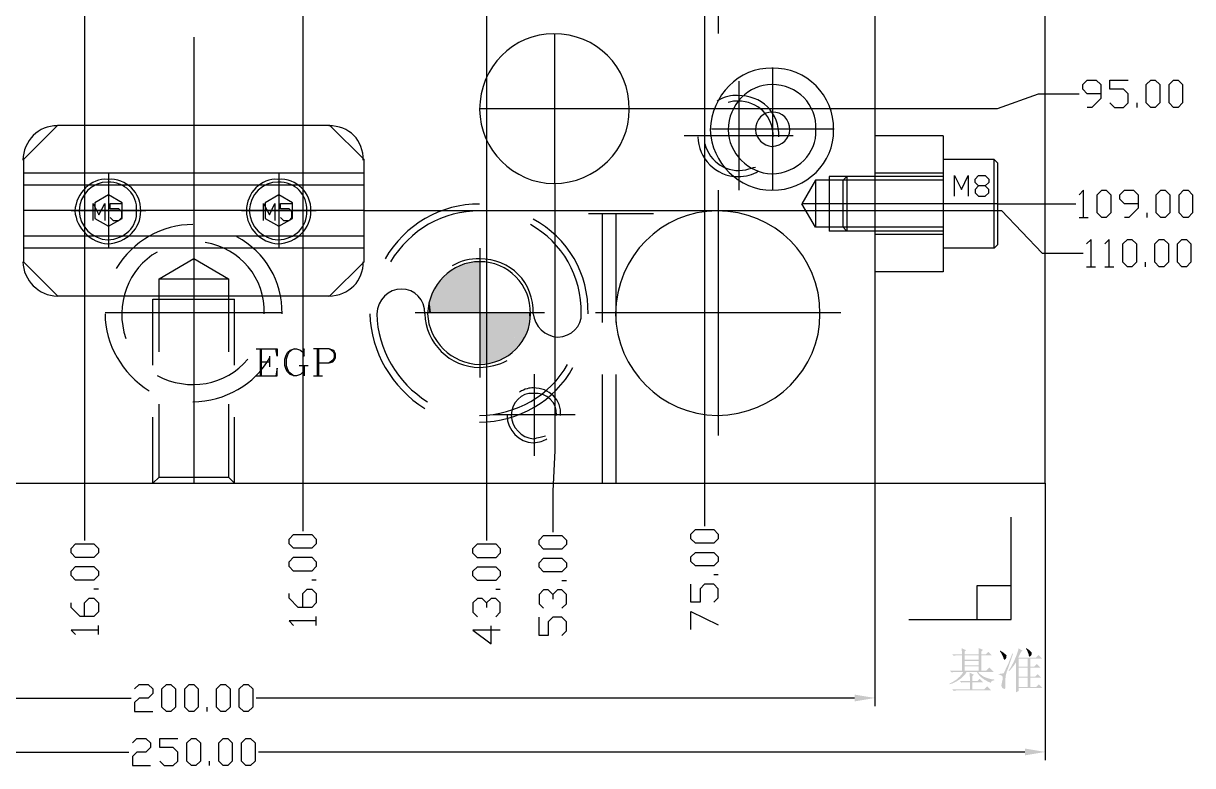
# Model space of a CAD drawing. Header units: inches. Extents: x 0 to 325, y 148 to 354.
# Drawn here: x 71.51 to 113.43, y 247.01 to 273.62 of the extents above; entities that cross this region are included whole.
import ezdxf

# ---------------------------------------------------------------- set-up
doc = ezdxf.new("R2010")
doc.units = ezdxf.units.IN
doc.header["$MEASUREMENT"] = 0

# ---------------------------------------------------------------- blocks, each defined once
blk = doc.blocks.new('AHH1270-500010_3')
at = {"transparency": 33554687}
for color, points in [(5, [(87.342, 263.245), (87.342, 264.998), (87.173, 264.938)]), (5, [(87.516, 263.245), (87.516, 265.041), (87.342, 264.998)]), (5, [(87.342, 263.245), (87.516, 263.245), (87.342, 264.998)]), (5, [(87.694, 263.245), (87.694, 265.068), (87.516, 265.041)]), (5, [(87.516, 263.245), (87.694, 263.245), (87.516, 265.041)]), (5, [(87.874, 263.245), (87.874, 265.077), (87.694, 265.068)]), (5, [(87.694, 263.245), (87.874, 263.245), (87.694, 265.068)]), (5, [(86.578, 263.245), (86.579, 264.54), (86.458, 264.407)]), (5, [(86.578, 263.245), (86.712, 263.245), (86.579, 264.54)]), (5, [(86.712, 263.245), (86.712, 264.661), (86.579, 264.54)]), (5, [(86.856, 263.245), (86.856, 264.768), (86.712, 264.661)]), (5, [(86.712, 263.245), (86.856, 263.245), (86.712, 264.661)]), (5, [(87.01, 263.245), (87.01, 264.86), (86.856, 264.768)]), (5, [(86.856, 263.245), (87.01, 263.245), (86.856, 264.768)]), (5, [(87.173, 263.245), (87.173, 264.938), (87.01, 264.86)]), (5, [(87.01, 263.245), (87.173, 263.245), (87.01, 264.86)]), (5, [(87.173, 263.245), (87.342, 263.245), (87.173, 264.938)]), (5, [(86.351, 263.245), (86.351, 264.263), (86.258, 264.109)]), (5, [(86.458, 263.245), (86.458, 264.407), (86.351, 264.263)]), (5, [(86.351, 263.245), (86.458, 263.245), (86.351, 264.263)]), (5, [(86.458, 263.245), (86.579, 263.245), (86.458, 264.407)]), (5, [(86.121, 263.245), (86.121, 263.777), (86.077, 263.602)]), (5, [(86.181, 263.245), (86.181, 263.946), (86.121, 263.777)]), (5, [(86.121, 263.245), (86.181, 263.245), (86.121, 263.777)]), (5, [(86.258, 263.245), (86.258, 264.109), (86.181, 263.946)]), (5, [(86.181, 263.245), (86.258, 263.245), (86.181, 263.946)]), (5, [(86.258, 263.245), (86.351, 263.245), (86.258, 264.109)]), (5, [(86.051, 263.245), (86.051, 263.424), (86.042, 263.245)]), (5, [(86.077, 263.245), (86.077, 263.602), (86.051, 263.424)]), (5, [(86.051, 263.245), (86.077, 263.245), (86.051, 263.424)]), (5, [(86.077, 263.245), (86.121, 263.245), (86.077, 263.602)]), (5, [(87.874, 261.413), (88.053, 261.422), (87.874, 263.245)]), (5, [(88.053, 261.422), (88.053, 263.245), (87.874, 263.245)]), (5, [(88.053, 261.422), (88.231, 261.448), (88.053, 263.245)]), (5, [(88.231, 261.448), (88.231, 263.245), (88.053, 263.245)]), (5, [(88.231, 261.448), (88.406, 261.492), (88.231, 263.245)]), (5, [(88.406, 261.492), (88.406, 263.245), (88.231, 263.245)]), (5, [(88.406, 261.492), (88.575, 261.552), (88.406, 263.245)]), (5, [(88.575, 261.552), (88.575, 263.245), (88.406, 263.245)]), (5, [(88.575, 261.552), (88.737, 261.629), (88.575, 263.245)]), (5, [(88.737, 261.629), (88.737, 263.245), (88.575, 263.245)]), (5, [(88.737, 261.629), (88.892, 261.722), (88.737, 263.245)]), (5, [(88.892, 261.722), (88.892, 263.245), (88.737, 263.245)]), (5, [(88.892, 261.722), (89.036, 261.829), (88.892, 263.245)]), (5, [(89.036, 261.829), (89.036, 263.245), (88.892, 263.245)]), (5, [(89.036, 261.829), (89.169, 261.949), (89.036, 263.245)]), (5, [(89.169, 261.95), (89.169, 263.245), (89.036, 263.245)]), (5, [(89.169, 261.95), (89.29, 262.083), (89.169, 263.245)]), (5, [(89.29, 262.083), (89.29, 263.245), (89.169, 263.245)]), (5, [(89.29, 262.083), (89.397, 262.227), (89.29, 263.245)]), (5, [(89.397, 262.227), (89.397, 263.245), (89.29, 263.245)]), (5, [(89.397, 262.227), (89.49, 262.381), (89.397, 263.245)]), (5, [(89.489, 262.381), (89.49, 263.245), (89.397, 263.245)]), (5, [(89.489, 262.381), (89.566, 262.544), (89.49, 263.245)]), (5, [(89.566, 262.544), (89.566, 263.245), (89.49, 263.245)]), (5, [(89.566, 262.544), (89.627, 262.713), (89.566, 263.245)]), (5, [(89.627, 262.713), (89.627, 263.245), (89.566, 263.245)]), (5, [(89.627, 262.713), (89.671, 262.888), (89.627, 263.245)]), (5, [(89.671, 262.888), (89.671, 263.245), (89.627, 263.245)]), (5, [(89.671, 262.888), (89.697, 263.065), (89.671, 263.245)]), (5, [(89.697, 263.065), (89.697, 263.245), (89.671, 263.245)]), (5, [(89.697, 263.065), (89.706, 263.245), (89.697, 263.245)]), (4, [(106.528, 251.133), (106.644, 251.064), (106.758, 250.964), (106.756, 250.932), (106.755, 250.899), (106.74, 250.851), (106.726, 250.836), (106.712, 250.821), (106.692, 250.806), (106.685, 250.806), (106.675, 250.806), (106.654, 250.84), (106.644, 250.874), (106.63, 250.921), (106.565, 251.044), (106.514, 251.119)]), (4, [(107.449, 251.208), (107.469, 251.221), (107.568, 251.156), (107.664, 251.061), (107.661, 251.03), (107.657, 251), (107.64, 250.957), (107.626, 250.945), (107.613, 250.933), (107.592, 250.921), (107.585, 250.921), (107.572, 250.921), (107.555, 250.955), (107.551, 250.989), (107.541, 251.033), (107.49, 251.143)]), (4, [(106.473, 250.3), (106.518, 250.3), (106.594, 250.309), (106.627, 250.317), (106.659, 250.326), (106.828, 250.682), (106.964, 251.03), (106.992, 251.023), (106.93, 250.843), (106.835, 250.566), (106.801, 250.471), (106.763, 250.375), (106.722, 250.196), (106.719, 250.113), (106.715, 250.029), (106.715, 249.898), (106.719, 249.85), (106.719, 249.799), (106.693, 249.756), (106.668, 249.765), (106.642, 249.774), (106.606, 249.797), (106.596, 249.812), (106.586, 249.828), (106.576, 249.864), (106.576, 249.884), (106.576, 249.904), (106.579, 249.939), (106.583, 249.953), (106.593, 249.993), (106.61, 250.068), (106.617, 250.103), (106.623, 250.137), (106.619, 250.191), (106.606, 250.211), (106.594, 250.232), (106.528, 250.263), (106.473, 250.273)]), (4, [(105.443, 250.041), (105.443, 250.126), (105.44, 250.276), (105.436, 250.341), (105.593, 250.266), (105.532, 250.225), (105.532, 250.041), (105.716, 250.041), (105.798, 250.123), (105.921, 250), (105.532, 250), (105.532, 249.748), (105.962, 249.748), (106.064, 249.85), (106.207, 249.707), (105.027, 249.707), (104.983, 249.707), (104.901, 249.697), (104.863, 249.686), (104.802, 249.748), (105.443, 249.748), (105.443, 250), (105.212, 250), (105.136, 249.986), (105.082, 250.041)]), (1, [(101.308, 249.312), (102.041, 249.435), (101.308, 249.557)]), (1, [(107.414, 247.378), (108.147, 247.5), (107.415, 247.622)])]:
    blk.add_hatch(color=color, dxfattribs=at).paths.add_polyline_path(points)
h = blk.add_hatch(color=4, dxfattribs=at)
h.paths.add_polyline_path([(105.764, 251.002), (105.764, 251.063), (105.761, 251.176), (105.757, 251.227), (105.914, 251.159), (105.859, 251.111), (105.859, 251.002), (106.016, 251.002), (106.105, 251.091), (106.235, 250.961), (105.859, 250.961), (105.859, 250.41), (106.023, 250.41), (106.139, 250.526), (106.296, 250.369), (105.736, 250.369), (105.794, 250.3), (105.931, 250.202), (106.009, 250.171), (106.088, 250.14), (106.241, 250.103), (106.316, 250.096), (106.316, 250.069), (106.262, 250.058), (106.2, 250.014), (106.193, 249.98), (106.105, 250.014), (105.951, 250.098), (105.887, 250.147), (105.822, 250.197), (105.726, 250.307), (105.696, 250.369), (105.327, 250.369), (105.276, 250.287), (105.143, 250.149), (105.061, 250.092), (104.979, 250.036), (104.809, 249.953), (104.72, 249.926), (104.713, 249.953), (104.815, 250), (104.978, 250.105), (105.037, 250.161), (105.097, 250.217), (105.181, 250.321), (105.205, 250.369), (104.952, 250.369), (104.907, 250.369), (104.826, 250.358), (104.788, 250.348), (104.727, 250.41), (105.157, 250.41), (105.157, 250.961), (104.938, 250.961), (104.863, 250.947), (104.809, 251.002), (105.157, 251.002), (105.157, 251.057), (105.153, 251.166), (105.15, 251.22), (105.307, 251.145), (105.252, 251.097), (105.252, 251.002), (105.764, 251.002)])
h.paths.add_polyline_path([(105.252, 250.961), (105.252, 250.804), (105.764, 250.804), (105.764, 250.961), (105.252, 250.961)])
h.paths.add_polyline_path([(105.252, 250.763), (105.252, 250.606), (105.764, 250.606), (105.764, 250.763), (105.252, 250.763)])
h.paths.add_polyline_path([(105.252, 250.565), (105.252, 250.41), (105.764, 250.41), (105.764, 250.566), (105.252, 250.566)])
h = blk.add_hatch(color=4, dxfattribs=at)
h.paths.add_polyline_path([(107.094, 249.638), (107.098, 249.761), (107.101, 249.918), (107.101, 249.952), (107.101, 250.723), (107.047, 250.634), (106.92, 250.474), (106.849, 250.403), (106.828, 250.416), (106.897, 250.511), (107.014, 250.725), (107.063, 250.843), (107.113, 250.96), (107.176, 251.146), (107.19, 251.215), (107.333, 251.125), (107.278, 251.092), (107.248, 251.03), (107.197, 250.924), (107.176, 250.88), (107.804, 250.88), (107.899, 250.975), (108.035, 250.839), (107.606, 250.839), (107.606, 250.56), (107.756, 250.56), (107.845, 250.649), (107.974, 250.519), (107.606, 250.519), (107.606, 250.199), (107.783, 250.199), (107.872, 250.287), (108.001, 250.157), (107.606, 250.157), (107.606, 249.83), (107.824, 249.83), (107.92, 249.925), (108.056, 249.789), (107.197, 249.789), (107.197, 249.686), (107.094, 249.638)])
h.paths.add_polyline_path([(107.196, 250.157), (107.197, 249.83), (107.511, 249.83), (107.511, 250.157), (107.197, 250.157)])
h.paths.add_polyline_path([(107.196, 250.519), (107.197, 250.199), (107.511, 250.199), (107.511, 250.519), (107.197, 250.519)])
h.paths.add_polyline_path([(107.51, 250.839), (107.197, 250.839), (107.197, 250.56), (107.511, 250.56), (107.511, 250.839)])
at = {"color": 4, "transparency": 33554687}
for points in [[(47.082, 257.135), (108.146, 257.135), (108.146, 330.414), (47.082, 330.414), (47.082, 257.135)], [(102.04, 330.414), (102.04, 257.135)], [(90.558, 267.885), (90.558, 273.257)], [(98.375, 267.634), (98.375, 272.032)], [(97.155, 271.545), (97.155, 267.639)], [(87.871, 270.571), (93.244, 270.571)], [(83.719, 268.741), (82.499, 269.961), (72.728, 269.961), (71.508, 268.741), (71.508, 265.075), (72.728, 263.855), (82.499, 263.855), (83.719, 265.075), (83.719, 268.741)], [(99.108, 269.592), (95.197, 269.592)], [(96.176, 269.838), (100.574, 269.838)], [(104.48, 269.592), (102.04, 269.592)], [(104.48, 269.592), (104.48, 264.706)], [(83.719, 268.249), (71.508, 268.249)], [(83.719, 267.821), (71.508, 267.821)], [(83.719, 266.906), (71.508, 266.906)], [(94.105, 266.792), (91.768, 266.792)], [(92.27, 262.901), (92.27, 266.792)], [(92.757, 262.901), (92.757, 266.792)], [(83.719, 265.995), (71.508, 265.995)], [(83.719, 265.562), (71.508, 265.562)], [(76.369, 264.465), (77.614, 265.184), (78.858, 264.465)], [(104.48, 264.706), (102.04, 264.706)], [(76.369, 261.848), (76.369, 264.465), (78.858, 264.465), (78.858, 261.848)], [(76.148, 263.732), (79.08, 263.732)], [(76.148, 261.371), (76.148, 263.732)], [(79.08, 261.371), (79.08, 263.732)], [(80.787, 263.24), (74.436, 263.24)], [(79.857, 261.956), (80.6, 261.956), (80.6, 261.686), (80.561, 261.956)], [(80, 261.956), (80, 260.982)], [(80.039, 260.982), (80.039, 261.956)], [(80.325, 261.686), (80.325, 261.307)], [(81.535, 261.125), (81.446, 261.031), (81.304, 260.982), (81.21, 260.982), (81.067, 261.031), (80.979, 261.125), (80.925, 261.213), (80.885, 261.356), (80.885, 261.582), (80.925, 261.725), (80.979, 261.819), (81.067, 261.907), (81.21, 261.956), (81.304, 261.956), (81.446, 261.907), (81.535, 261.819), (81.579, 261.686), (81.579, 261.956), (81.535, 261.819)], [(81.21, 261.956), (81.122, 261.907), (81.018, 261.819), (80.979, 261.725), (80.925, 261.582), (80.925, 261.356), (80.979, 261.213), (81.018, 261.125), (81.21, 260.982)], [(82.086, 261.45), (82.465, 261.45), (82.607, 261.489), (82.647, 261.543), (82.701, 261.632), (82.701, 261.774), (82.647, 261.868), (82.607, 261.907), (82.465, 261.956), (81.904, 261.956)], [(82.046, 260.982), (82.046, 261.956)], [(82.086, 261.956), (82.086, 260.982)], [(82.465, 261.956), (82.558, 261.907), (82.607, 261.868), (82.647, 261.774), (82.647, 261.632), (82.607, 261.543), (82.465, 261.45)], [(79.857, 260.982), (80.6, 260.982), (80.6, 261.258), (80.561, 260.982)], [(80.039, 261.489), (80.325, 261.489)], [(81.397, 261.356), (81.722, 261.356)], [(81.535, 260.982), (81.535, 261.356)], [(81.579, 261.356), (81.579, 260.982)], [(81.904, 260.982), (82.228, 260.982)], [(89.825, 261.046), (89.825, 258.114)], [(92.27, 257.135), (92.27, 261.026)], [(92.757, 257.135), (92.757, 261.026)], [(76.369, 257.356), (76.369, 259.969)], [(78.858, 259.969), (78.858, 257.356)], [(91.291, 259.58), (88.358, 259.58)], [(76.148, 257.135), (76.148, 259.496)], [(79.08, 257.135), (79.08, 259.496)], [(76.148, 257.135), (76.369, 257.356), (78.858, 257.356), (79.08, 257.135)], [(103.26, 252.25), (106.926, 252.25), (106.926, 255.915)], [(105.701, 252.25), (105.701, 253.47), (106.926, 253.47)]]:
    blk.add_lwpolyline(points, dxfattribs=at)
at = {"color": 1, "transparency": 33554687}
for points in [[(95.93, 287.411), (95.93, 255.595)], [(73.703, 284.248), (73.703, 255.083)], [(81.52, 284.248), (81.52, 255.413)], [(88.117, 282.417), (88.117, 255.078)], [(77.614, 273.124), (77.614, 257.135)], [(110.138, 271.092), (109.651, 271.092), (109.489, 271.255), (109.489, 271.422), (109.651, 271.584), (109.976, 271.584), (110.138, 271.422), (110.138, 270.93), (109.813, 270.605), (109.651, 270.605)], [(110.463, 270.768), (110.63, 270.605), (110.955, 270.605), (111.117, 270.768), (111.117, 271.092), (110.955, 271.255), (110.463, 271.255), (110.463, 271.584), (111.117, 271.584)], [(111.929, 270.605), (111.767, 270.768), (111.767, 271.422), (111.929, 271.584), (112.091, 271.584), (112.259, 271.422), (112.259, 270.768), (112.091, 270.605), (111.929, 270.605)], [(112.746, 270.605), (112.583, 270.768), (112.583, 271.422), (112.746, 271.584), (112.908, 271.584), (113.07, 271.422), (113.07, 270.768), (112.908, 270.605), (112.746, 270.605)], [(93.244, 270.571), (106.434, 270.571), (107.9, 271.092), (109.366, 271.092)], [(111.442, 270.605), (111.442, 270.768)], [(90.558, 267.885), (90.558, 258.311), (90.489, 256.85), (90.489, 255.384)], [(109.518, 266.664), (109.518, 267.639), (109.356, 267.476)], [(110.173, 266.664), (110.01, 266.827), (110.01, 267.476), (110.173, 267.639), (110.335, 267.639), (110.497, 267.476), (110.497, 266.827), (110.335, 266.664), (110.173, 266.664)], [(111.476, 267.152), (110.984, 267.152), (110.822, 267.314), (110.822, 267.476), (110.984, 267.639), (111.314, 267.639), (111.476, 267.476), (111.476, 266.989), (111.147, 266.664), (110.984, 266.664)], [(112.288, 266.664), (112.126, 266.827), (112.126, 267.476), (112.288, 267.639), (112.45, 267.639), (112.613, 267.476), (112.613, 266.827), (112.45, 266.664), (112.288, 266.664)], [(113.105, 266.664), (112.942, 266.827), (112.942, 267.476), (113.105, 267.639), (113.267, 267.639), (113.429, 267.476), (113.429, 266.827), (113.267, 266.664), (113.105, 266.664)], [(106.434, 267.152), (109.238, 267.152)], [(83.719, 266.906), (106.576, 266.906), (108.037, 265.38), (109.503, 265.38)], [(109.356, 266.664), (109.686, 266.664)], [(111.801, 266.664), (111.801, 266.827)], [(109.789, 264.893), (109.789, 265.872), (109.626, 265.71)], [(110.443, 264.893), (110.443, 265.872), (110.281, 265.71)], [(111.093, 264.893), (110.93, 265.056), (110.93, 265.71), (111.093, 265.872), (111.255, 265.872), (111.417, 265.71), (111.417, 265.056), (111.255, 264.893), (111.093, 264.893)], [(112.234, 264.893), (112.072, 265.056), (112.072, 265.71), (112.234, 265.872), (112.396, 265.872), (112.559, 265.71), (112.559, 265.056), (112.396, 264.893), (112.234, 264.893)], [(113.046, 264.893), (112.883, 265.056), (112.883, 265.71), (113.046, 265.872), (113.208, 265.872), (113.37, 265.71), (113.37, 265.056), (113.208, 264.893), (113.046, 264.893)], [(111.742, 264.893), (111.742, 265.056)], [(109.626, 264.893), (109.951, 264.893)], [(110.281, 264.893), (110.606, 264.893)], [(102.04, 257.135), (102.04, 249.14)], [(108.146, 257.135), (108.146, 247.207)], [(96.422, 255.142), (96.26, 254.98), (95.605, 254.98), (95.443, 255.142), (95.443, 255.31), (95.605, 255.472), (96.26, 255.472), (96.422, 255.31), (96.422, 255.142)], [(74.195, 254.636), (74.032, 254.473), (73.378, 254.473), (73.216, 254.636), (73.216, 254.798), (73.378, 254.965), (74.032, 254.965), (74.195, 254.798), (74.195, 254.636)], [(82.007, 254.965), (81.845, 254.803), (81.195, 254.803), (81.033, 254.965), (81.033, 255.128), (81.195, 255.29), (81.845, 255.29), (82.007, 255.128), (82.007, 254.965)], [(88.604, 254.631), (88.442, 254.464), (87.788, 254.464), (87.625, 254.631), (87.625, 254.793), (87.788, 254.955), (88.442, 254.955), (88.604, 254.793), (88.604, 254.631)], [(90.976, 254.936), (90.813, 254.773), (90.159, 254.773), (89.997, 254.936), (89.997, 255.098), (90.159, 255.261), (90.813, 255.261), (90.976, 255.098), (90.976, 254.936)], [(82.007, 254.149), (81.845, 253.986), (81.195, 253.986), (81.033, 254.149), (81.033, 254.311), (81.195, 254.478), (81.845, 254.478), (82.007, 254.311), (82.007, 254.149)], [(96.422, 254.331), (96.26, 254.168), (95.605, 254.168), (95.443, 254.331), (95.443, 254.493), (95.605, 254.655), (96.26, 254.655), (96.422, 254.493), (96.422, 254.331)], [(74.195, 253.824), (74.032, 253.662), (73.378, 253.662), (73.216, 253.824), (73.216, 253.986), (73.378, 254.149), (74.032, 254.149), (74.195, 253.986), (74.195, 253.824)], [(88.604, 253.814), (88.442, 253.652), (87.788, 253.652), (87.625, 253.814), (87.625, 253.976), (87.788, 254.139), (88.442, 254.139), (88.604, 253.976), (88.604, 253.814)], [(90.976, 254.119), (90.813, 253.957), (90.159, 253.957), (89.997, 254.119), (89.997, 254.281), (90.159, 254.444), (90.813, 254.444), (90.976, 254.281), (90.976, 254.119)], [(82.007, 253.662), (81.845, 253.662)], [(96.422, 253.844), (96.26, 253.844)], [(74.195, 253.337), (74.032, 253.337)], [(81.52, 252.683), (81.52, 253.175), (81.682, 253.337), (81.845, 253.337), (82.007, 253.175), (82.007, 252.85), (81.845, 252.683), (81.358, 252.683), (81.033, 253.012), (81.033, 253.175)], [(88.604, 253.327), (88.442, 253.327)], [(90.489, 253.145), (90.321, 253.307), (90.159, 253.307), (89.997, 253.145), (89.997, 252.815), (90.159, 252.653)], [(90.813, 252.653), (90.976, 252.815), (90.976, 253.145), (90.813, 253.307), (90.651, 253.307), (90.489, 253.145), (90.489, 252.978)], [(90.976, 253.632), (90.813, 253.632)], [(96.26, 252.865), (96.422, 253.027), (96.422, 253.352), (96.26, 253.519), (95.93, 253.519), (95.768, 253.352), (95.768, 252.865), (95.443, 252.865), (95.443, 253.519)], [(73.703, 252.358), (73.703, 252.845), (73.865, 253.007), (74.032, 253.007), (74.195, 252.845), (74.195, 252.52), (74.032, 252.358), (73.54, 252.358), (73.216, 252.683), (73.216, 252.845)], [(88.117, 252.84), (87.955, 253.002), (87.788, 253.002), (87.625, 252.84), (87.625, 252.51), (87.788, 252.348)], [(88.442, 252.348), (88.604, 252.51), (88.604, 252.84), (88.442, 253.002), (88.28, 253.002), (88.117, 252.84), (88.117, 252.673)], [(95.443, 251.89), (95.443, 252.54), (96.422, 252.053)], [(74.195, 251.708), (74.195, 252.033)], [(82.007, 252.196), (81.033, 252.196), (81.195, 252.033)], [(82.007, 252.033), (82.007, 252.358)], [(88.604, 251.861), (87.625, 251.861), (88.28, 251.374), (88.28, 252.023)], [(90.813, 251.679), (90.976, 251.841), (90.976, 252.166), (90.813, 252.328), (90.489, 252.328), (90.321, 252.166), (90.321, 251.679), (89.997, 251.679), (89.997, 252.328)], [(74.195, 251.871), (73.216, 251.871), (73.378, 251.708)], [(75.493, 249.76), (75.661, 249.923), (75.985, 249.923), (76.148, 249.76), (76.148, 249.593), (75.985, 249.431), (75.661, 249.431), (75.493, 249.268), (75.493, 248.944), (76.148, 248.944)], [(76.635, 248.944), (76.472, 249.106), (76.472, 249.76), (76.635, 249.923), (76.797, 249.923), (76.959, 249.76), (76.959, 249.106), (76.797, 248.944), (76.635, 248.944)], [(77.451, 248.944), (77.289, 249.106), (77.289, 249.76), (77.451, 249.923), (77.614, 249.923), (77.776, 249.76), (77.776, 249.106), (77.614, 248.944), (77.451, 248.944)], [(78.588, 248.944), (78.426, 249.106), (78.426, 249.76), (78.588, 249.923), (78.75, 249.923), (78.917, 249.76), (78.917, 249.106), (78.75, 248.944), (78.588, 248.944)], [(79.405, 248.944), (79.242, 249.106), (79.242, 249.76), (79.405, 249.923), (79.567, 249.923), (79.729, 249.76), (79.729, 249.106), (79.567, 248.944), (79.405, 248.944)], [(53.92, 249.431), (75.375, 249.431)], [(78.101, 248.944), (78.101, 249.106)], [(101.307, 249.431), (79.852, 249.431)], [(75.415, 247.822), (75.577, 247.984), (75.902, 247.984), (76.064, 247.822), (76.064, 247.66), (75.902, 247.497), (75.577, 247.497), (75.415, 247.335), (75.415, 247.01), (76.064, 247.01)], [(76.394, 247.172), (76.556, 247.01), (76.881, 247.01), (77.043, 247.172), (77.043, 247.497), (76.881, 247.66), (76.394, 247.66), (76.394, 247.984), (77.043, 247.984)], [(77.53, 247.01), (77.368, 247.172), (77.368, 247.822), (77.53, 247.984), (77.692, 247.984), (77.855, 247.822), (77.855, 247.172), (77.692, 247.01), (77.53, 247.01)], [(78.671, 247.01), (78.509, 247.172), (78.509, 247.822), (78.671, 247.984), (78.834, 247.984), (78.996, 247.822), (78.996, 247.172), (78.834, 247.01), (78.671, 247.01)], [(79.483, 247.01), (79.321, 247.172), (79.321, 247.822), (79.483, 247.984), (79.646, 247.984), (79.813, 247.822), (79.813, 247.172), (79.646, 247.01), (79.483, 247.01)], [(47.815, 247.497), (75.292, 247.497)], [(107.413, 247.497), (79.931, 247.497)], [(78.184, 247.01), (78.184, 247.172)]]:
    blk.add_lwpolyline(points, dxfattribs=at)
at = {"color": 6, "transparency": 33554687}
for points in [[(96.422, 279.608), (96.422, 273.257)], [(106.311, 268.741), (104.48, 268.741)], [(106.434, 268.618), (106.311, 268.741)], [(106.311, 265.562), (106.311, 268.741)], [(106.434, 268.618), (106.434, 265.685), (106.311, 265.562)], [(74.559, 268.249), (74.559, 265.562)], [(80.664, 268.249), (80.664, 265.562)], [(99.91, 267.993), (99.423, 267.152)], [(99.91, 267.993), (99.91, 266.31)], [(104.48, 267.993), (99.91, 267.993)], [(100.402, 268.126), (100.402, 266.172)], [(104.48, 268.126), (100.402, 268.126)], [(101.037, 268.126), (100.889, 267.983), (100.889, 266.32)], [(101.037, 268.126), (101.037, 266.172)], [(104.48, 268.249), (102.04, 268.249)], [(104.894, 267.427), (104.894, 268.16), (105.14, 267.668), (105.386, 268.16), (105.386, 267.427)], [(105.75, 267.427), (105.996, 267.427), (106.119, 267.545), (106.119, 267.668), (105.996, 267.791), (105.75, 267.791), (105.627, 267.914), (105.627, 268.037), (105.75, 268.16), (105.996, 268.16), (106.119, 268.037), (106.119, 267.914), (105.996, 267.791)], [(106.434, 268.126), (106.434, 266.172)], [(96.422, 267.639), (96.422, 258.847)], [(105.75, 267.791), (105.627, 267.668), (105.627, 267.545), (105.75, 267.427)], [(74.013, 266.556), (74.013, 267.166), (74.214, 266.758), (74.421, 267.166), (74.421, 266.556)], [(74.623, 266.66), (74.726, 266.556), (74.928, 266.556), (75.031, 266.66), (75.031, 266.861), (74.928, 266.965), (74.623, 266.965), (74.623, 267.166), (75.031, 267.166), (75.046, 267.186), (74.559, 267.471), (74.072, 267.186), (74.072, 266.625), (74.559, 266.345), (75.046, 266.625), (75.046, 267.186)], [(80.118, 266.556), (80.118, 267.166), (80.325, 266.758), (80.526, 267.166), (80.526, 266.556)], [(81.156, 267.186), (80.664, 267.471), (80.177, 267.186), (80.177, 266.625), (80.664, 266.345), (81.156, 266.625), (81.156, 267.186)], [(80.728, 266.66), (80.831, 266.556), (81.033, 266.556), (81.136, 266.66), (81.136, 266.861), (81.033, 266.965), (80.728, 266.965), (80.728, 267.166), (81.136, 267.166)], [(99.91, 266.31), (99.423, 267.152)], [(106.434, 267.152), (99.423, 267.152)], [(73.216, 266.906), (75.902, 266.906)], [(79.321, 266.906), (82.007, 266.906)], [(104.48, 266.31), (99.91, 266.31)], [(100.889, 266.32), (101.037, 266.172)], [(104.48, 266.172), (100.402, 266.172)], [(104.48, 266.049), (102.04, 266.049)], [(87.871, 265.562), (87.871, 260.923)], [(106.311, 265.562), (104.48, 265.562)], [(90.194, 263.24), (85.549, 263.24)], [(100.815, 263.24), (92.024, 263.24)]]:
    blk.add_lwpolyline(points, dxfattribs=at)
at = {"color": 4, "transparency": 33554687}
for points, knots in [([(93.229, 270.536), (93.247, 269.089), (92.045, 267.886), (90.523, 267.88), (89.077, 267.886), (87.874, 269.089), (87.866, 270.536), (87.874, 272.056), (89.077, 273.259), (90.523, 273.242), (92.045, 273.259), (93.247, 272.056), (93.229, 270.536)], [0, 0, 0, 0, 1, 1, 1, 2, 2, 2, 3, 3, 3, 4, 4, 4, 4]), ([(100.559, 269.798), (100.576, 268.622), (99.592, 267.638), (98.346, 267.634), (97.164, 267.638), (96.18, 268.622), (96.132, 269.798), (96.18, 271.051), (97.164, 272.035), (98.346, 272.012), (99.592, 272.035), (100.576, 271.051), (100.559, 269.798)], [0, 0, 0, 0, 1, 1, 1, 2, 2, 2, 3, 3, 3, 4, 4, 4, 4]), ([(99.92, 269.798), (99.965, 268.962), (99.255, 268.251), (98.346, 268.224), (97.501, 268.251), (96.79, 268.962), (96.771, 269.798), (96.79, 270.716), (97.501, 271.427), (98.346, 271.422), (99.255, 271.427), (99.965, 270.716), (99.92, 269.798)], [0, 0, 0, 0, 1, 1, 1, 2, 2, 2, 3, 3, 3, 4, 4, 4, 4]), ([(98.592, 269.552), (98.621, 270.405), (97.965, 271.061), (97.116, 271.028), (96.898, 271.061), (96.646, 270.993), (96.378, 270.831)], [0, 0, 0, 0, 1, 1, 1, 2, 2, 2, 2]), ([(98.395, 269.552), (98.401, 270.284), (97.844, 270.841), (97.116, 270.831), (97.033, 270.841), (96.912, 270.823), (96.771, 270.782)], [0, 0, 0, 0, 1, 1, 1, 2, 2, 2, 2]), ([(98.985, 269.798), (98.988, 269.502), (98.715, 269.228), (98.346, 269.208), (98.041, 269.228), (97.767, 269.502), (97.755, 269.798), (97.767, 270.176), (98.041, 270.45), (98.346, 270.438), (98.715, 270.45), (98.988, 270.176), (98.985, 269.798)], [0, 0, 0, 0, 1, 1, 1, 2, 2, 2, 3, 3, 3, 4, 4, 4, 4]), ([(95.689, 269.552), (95.69, 268.786), (96.346, 268.13), (97.116, 268.126), (97.413, 268.13), (97.666, 268.198), (97.854, 268.322)], [0, 0, 0, 0, 1, 1, 1, 2, 2, 2, 2]), ([(95.935, 269.306), (96.1, 268.642), (96.77, 268.226), (97.411, 268.372), (97.558, 268.411), (97.673, 268.456), (97.755, 268.47)], [0, 0, 0, 0, 1, 1, 1, 2, 2, 2, 2]), ([(100.067, 263.206), (100.087, 261.221), (98.446, 259.581), (96.378, 259.565), (94.399, 259.581), (92.759, 261.221), (92.737, 263.206), (92.759, 265.268), (94.399, 266.909), (96.378, 266.896), (98.446, 266.909), (100.087, 265.268), (100.067, 263.206)], [0, 0, 0, 0, 1, 1, 1, 2, 2, 2, 3, 3, 3, 4, 4, 4, 4]), ([(89.687, 263.206), (89.706, 262.233), (88.886, 261.413), (87.866, 261.386), (86.862, 261.413), (86.042, 262.233), (85.997, 263.206), (86.042, 264.257), (86.862, 265.077), (87.866, 265.075), (88.886, 265.077), (89.706, 264.257), (89.687, 263.206)], [0, 0, 0, 0, 1, 1, 1, 2, 2, 2, 3, 3, 3, 4, 4, 4, 4]), ([(90.622, 259.565), (90.646, 260.033), (90.28, 260.399), (89.785, 260.352), (89.376, 260.399), (89.01, 260.033), (88.998, 259.565), (89.01, 259.129), (89.376, 258.763), (89.785, 258.729), (89.972, 258.763), (90.113, 258.801), (90.228, 258.827)], [0, 0, 0, 0, 1, 1, 1, 2, 2, 2, 3, 3, 3, 4, 4, 4, 4]), ([(90.769, 259.565), (90.805, 260.121), (90.368, 260.558), (89.785, 260.549), (89.656, 260.558), (89.488, 260.513), (89.293, 260.402)], [0, 0, 0, 0, 1, 1, 1, 2, 2, 2, 2]), ([(88.85, 259.565), (88.851, 259.041), (89.288, 258.604), (89.785, 258.581), (89.999, 258.604), (90.168, 258.649), (90.277, 258.729)], [0, 0, 0, 0, 1, 1, 1, 2, 2, 2, 2])]:
    blk.add_open_spline(points, degree=3, knots=knots, dxfattribs=at)
for points in [[(72.714, 269.946), (72.055, 269.962), (71.509, 269.415), (71.484, 268.716)], [(83.685, 268.716), (83.721, 269.415), (83.175, 269.962), (82.455, 269.946)], [(77.584, 266.404), (76.481, 266.42), (75.432, 265.815), (74.829, 264.829)], [(80.782, 263.206), (80.79, 264.379), (80.185, 265.428), (79.159, 265.961)], [(76.305, 265.42), (75.255, 264.844), (74.779, 263.537), (75.174, 262.32)], [(80.143, 263.206), (80.18, 264.49), (79.286, 265.555), (78.027, 265.764)], [(71.484, 265.075), (71.509, 264.402), (72.055, 263.856), (72.714, 263.845)], [(82.455, 263.845), (83.175, 263.856), (83.721, 264.402), (83.685, 265.075)], [(74.436, 263.206), (74.44, 262.11), (75.045, 261.062), (76.01, 260.451)], [(77.584, 260.057), (78.749, 260.07), (79.798, 260.675), (80.339, 261.632)], [(76.305, 260.992), (77.411, 260.401), (78.78, 260.643), (79.552, 261.582)]]:
    blk.add_open_spline(points, degree=3, dxfattribs=at)
at = {"color": 6, "transparency": 33554687}
for points in [[(75.715, 266.896), (75.722, 266.268), (75.203, 265.749), (74.534, 265.715), (73.921, 265.749), (73.402, 266.268), (73.353, 266.896), (73.402, 267.55), (73.921, 268.069), (74.534, 268.027), (75.203, 268.069), (75.722, 267.55), (75.715, 266.896)], [(75.567, 266.896), (75.6, 266.335), (75.135, 265.871), (74.534, 265.863), (73.988, 265.871), (73.524, 266.335), (73.501, 266.896), (73.524, 267.482), (73.988, 267.947), (74.534, 267.929), (75.135, 267.947), (75.6, 267.482), (75.567, 266.896)], [(81.815, 266.896), (81.828, 266.268), (81.309, 265.749), (80.634, 265.715), (80.027, 265.749), (79.508, 266.268), (79.503, 266.896), (79.508, 267.55), (80.027, 268.069), (80.634, 268.027), (81.309, 268.069), (81.828, 267.55), (81.815, 266.896)], [(81.668, 266.896), (81.706, 266.335), (81.242, 265.871), (80.634, 265.863), (80.095, 265.871), (79.63, 266.335), (79.601, 266.896), (79.63, 267.482), (80.095, 267.947), (80.634, 267.929), (81.242, 267.947), (81.706, 267.482), (81.668, 266.896)]]:
    blk.add_open_spline(points, degree=3, knots=[0, 0, 0, 0, 1, 1, 1, 2, 2, 2, 3, 3, 3, 4, 4, 4, 4], dxfattribs=at)
at = {"transparency": 33554687}
for points in [[(87.866, 267.142), (86.478, 267.153), (85.187, 266.408), (84.472, 265.174)], [(87.866, 266.896), (86.565, 266.909), (85.355, 266.21), (84.669, 265.075)], [(91.507, 263.206), (91.538, 264.554), (90.839, 265.763), (89.687, 266.404)], [(91.753, 263.206), (91.782, 264.641), (91.037, 265.931), (89.785, 266.601)], [(83.931, 263.206), (83.966, 261.849), (84.711, 260.559), (85.899, 259.811)], [(84.177, 263.206), (84.21, 261.936), (84.908, 260.726), (85.997, 260.057)], [(87.866, 259.565), (89.183, 259.581), (90.392, 260.279), (91.015, 261.386)], [(87.866, 259.319), (89.27, 259.337), (90.56, 260.082), (91.212, 261.287)]]:
    blk.add_open_spline(points, degree=3, dxfattribs=at)
for points in [[(89.785, 263.206), (89.828, 264.324), (88.953, 265.199), (87.866, 265.174), (87.531, 265.199), (87.194, 265.109), (86.883, 264.928)], [(85.899, 263.206), (85.92, 263.717), (85.537, 264.1), (85.062, 264.091), (84.593, 264.1), (84.21, 263.717), (84.177, 263.206)], [(85.899, 263.206), (85.92, 262.166), (86.795, 261.291), (87.866, 261.287), (88.217, 261.291), (88.554, 261.381), (88.85, 261.533)], [(89.785, 263.206), (89.828, 262.773), (90.211, 262.39), (90.671, 262.37), (91.155, 262.39), (91.538, 262.773), (91.507, 263.206)]]:
    blk.add_open_spline(points, degree=3, knots=[0, 0, 0, 0, 1, 1, 1, 2, 2, 2, 2], dxfattribs=at)

msp = doc.modelspace()

# ---------------------------------------------------------------- block references
msp.add_blockref('AHH1270-500010_3', (0, 0))

doc.saveas('drawing.dxf')
